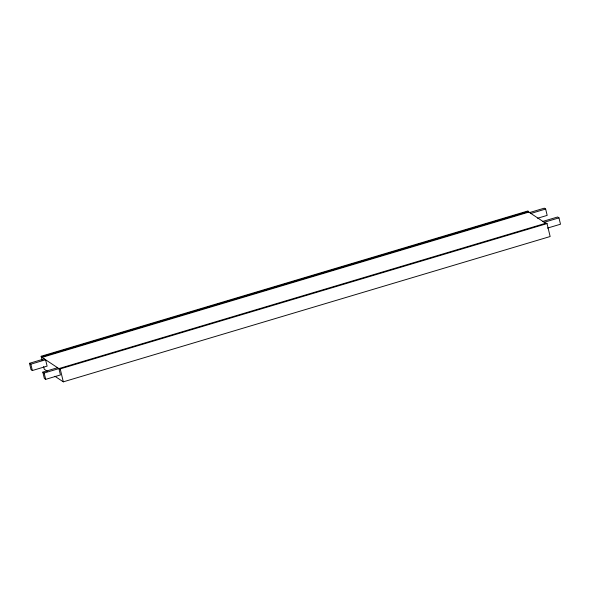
<?xml version="1.0" encoding="UTF-8"?>
<svg xmlns="http://www.w3.org/2000/svg" width="590" height="590" viewBox="0 0 590 590"><rect width="100%" height="100%" fill="white"/><g stroke="black" fill="none" stroke-linecap="round" stroke-linejoin="round"><path stroke-width="0.89" d="M42.185 360.586L41.145 356.272L527.976 210.947L528.847 212.09L545.713 223.263M41.145 356.272L41.861 356.744L528.684 211.419M41.861 356.744L42.023 357.407L528.847 212.09M529.562 212.562L544.319 208.159L545.654 209.037L547.173 215.387L537.623 218.234M530.897 213.447L545.654 209.037M29.5 363.3L30.835 364.178L45.592 359.775L47.112 366.117L32.354 370.527L31.027 369.642L29.5 363.3L44.257 358.89M542.889 221.39L557.646 216.987L558.973 217.872L560.5 224.215L547.476 228.101M544.216 222.275L558.973 217.872M42.827 372.128L44.154 373.013L58.911 368.603L60.438 374.952L45.681 379.355L44.346 378.47L42.827 372.128L57.584 367.718M42.023 357.407L59.627 369.075L59.465 368.411L546.296 223.086L547.041 223.581L550.146 236.524L63.314 381.841L54.929 376.287M59.465 368.411L60.21 368.898L547.041 223.581M47.303 371.235L44.25 369.207L43.63 366.619M60.21 368.898L63.314 381.841M44.154 373.013L45.681 379.355M30.835 364.178L32.354 370.527"/></g></svg>
